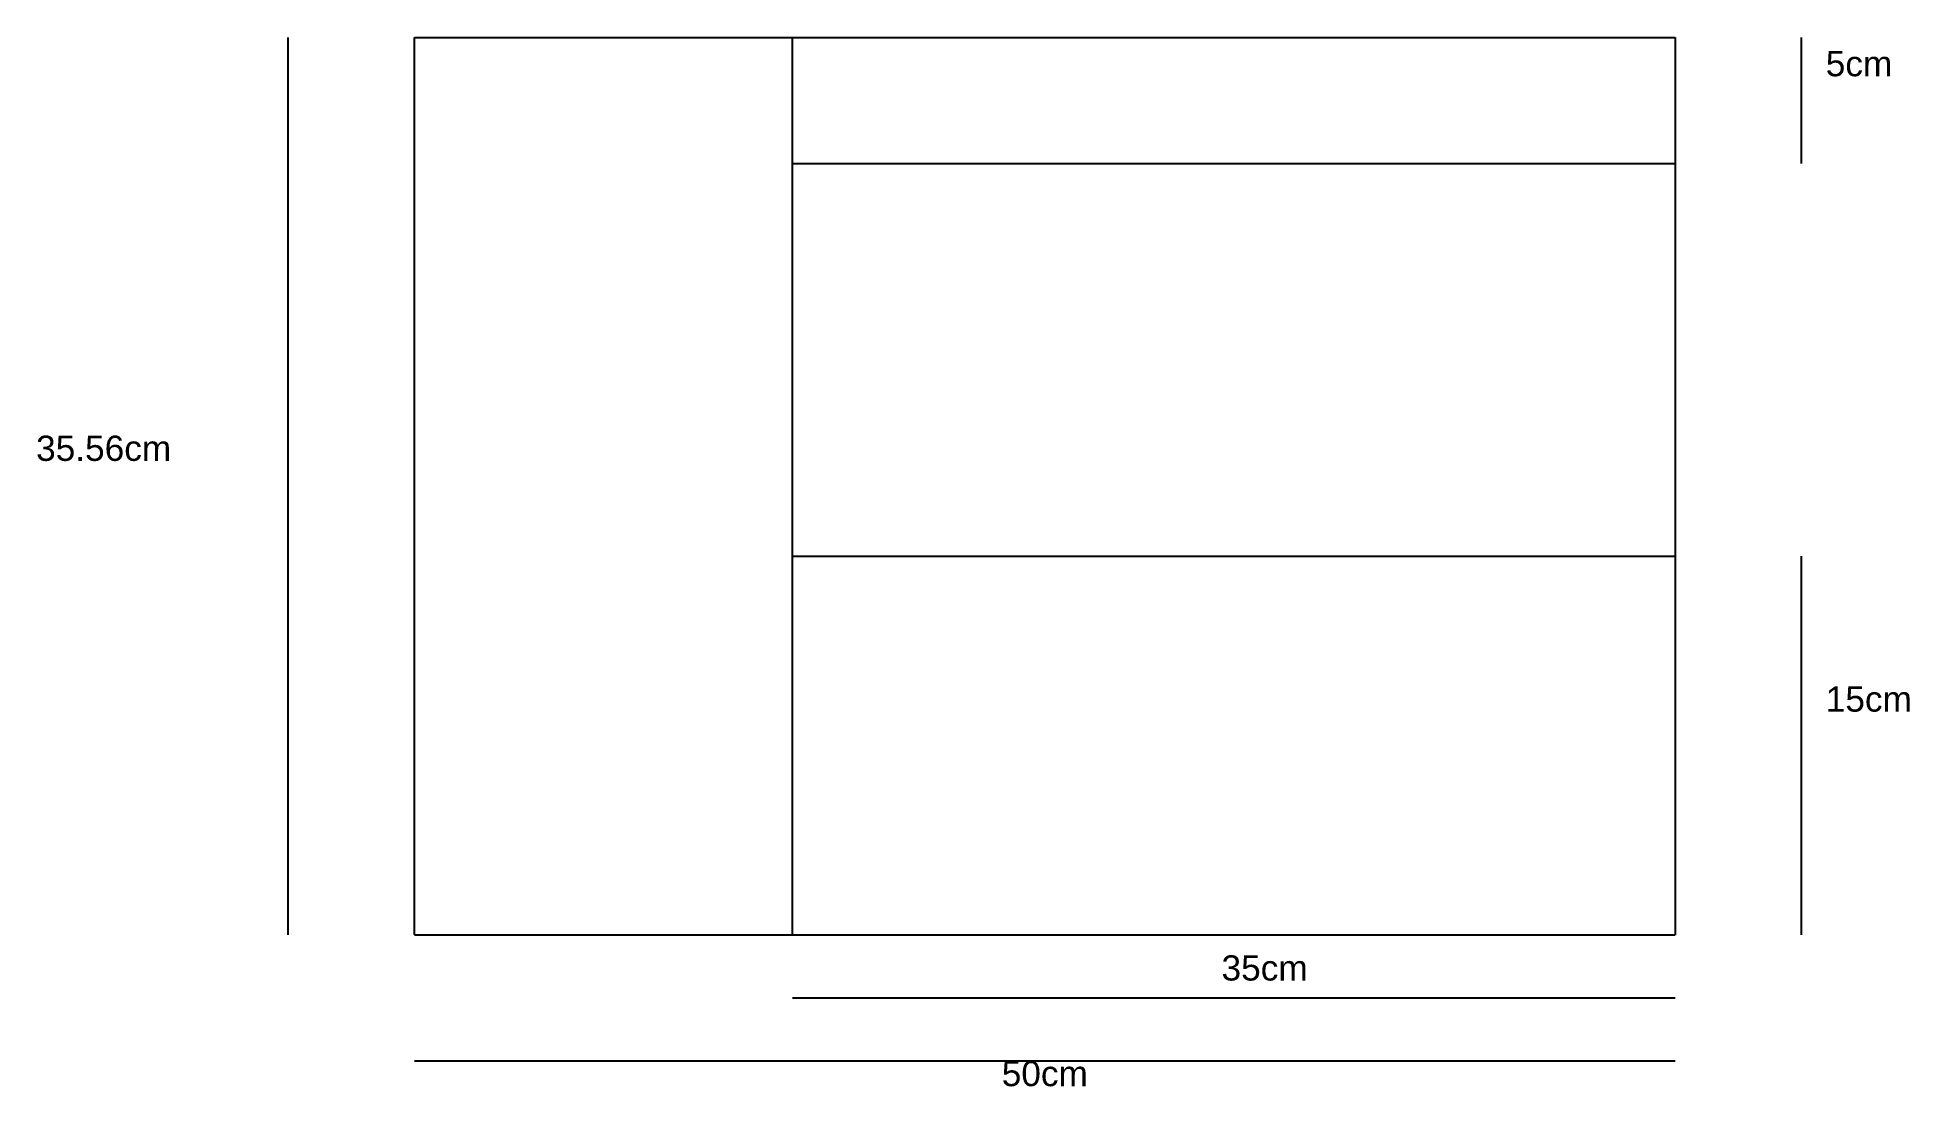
# Model space of a CAD drawing. Header units: centimetres. Extents: x -14.9 to 59.3, y -6 to 35.6.
import ezdxf

# ---------------------------------------------------------------- set-up
doc = ezdxf.new("R2010")
doc.units = ezdxf.units.CM
doc.header["$MEASUREMENT"] = 0
doc.styles.get("Standard").update_dxf_attribs({"font": 'Arial.ttf'})

msp = doc.modelspace()

# ---------------------------------------------------------------- linework, layer by layer
for p, q in [((-5, 0), (-5, 35.56)), ((0, 0), (0, 35.56)), ((0, 35.56), (50, 35.56)), ((15, 0), (15, 35.56)), ((50, 35.56), (50, 0)), ((55, 30.56), (55, 35.56)), ((15, 30.56), (50, 30.56)), ((15, 15), (50, 15)), ((55, 0), (55, 15)), ((0, 0), (50, 0)), ((15, -2.5), (50, -2.5)), ((0, -5), (50, -5))]:
    msp.add_line(p, q)
msp.add_polyline3d([(0, 15, 0), (0, 15, 25)])

# ---------------------------------------------------------------- texts
at = {"char_height": 1, "attachment_point": 1}
for s, width, insert in [('5cm', 9.26864, (55.968, 35.023)), ('35.56cm', 5, (-15, 19.78)), ('15cm', 8.663, (55.968, 9.842)), ('\\pxqc;35cm', 11.84939, (27.791, -0.814)), ('\\pxqc;50cm', 50, (0, -5))]:
    msp.add_mtext_dynamic_manual_height_columns(s, width=width, gutter_width=1, heights=[0], dxfattribs=dict(at, insert=insert))

doc.saveas('drawing.dxf')
